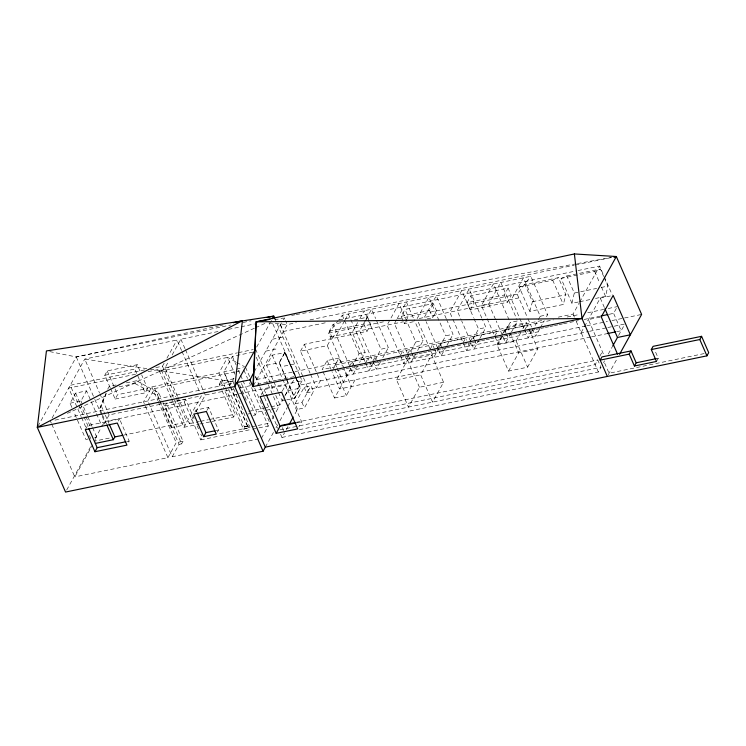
<?xml version="1.0" encoding="UTF-8"?>
<svg xmlns="http://www.w3.org/2000/svg" width="746" height="746" viewBox="0 0 746 746"><rect width="100%" height="100%" fill="white"/><g stroke="black" fill="none" stroke-linecap="round" stroke-linejoin="round"><path stroke-width="0.56" stroke-dasharray="3.73 2.8" d="M571.949 303.305L574.289 293.038L566.82 275.964L561.076 278.417L571.949 303.305L578.672 301.916M595.467 298.447L605.547 296.358L607.878 286.091L604.148 277.559M529.837 311.38L532.42 301.701L524.96 284.618L519.216 287.079L529.837 311.38L563.305 304.461L565.897 294.773L558.437 277.699L524.96 284.618M102.006 413.816L99.74 408.631L106.016 393.273M99.74 408.631L106.296 393.571M37.86 426.376L76.278 356.961L218.513 325.946M52.08 418.086L84.736 359.087L176.979 340.008L181.576 350.536M71.924 407.493L70.059 403.222L75.644 393.123L86.527 390.876L101.894 426.05M70.059 403.222L80.941 400.975L86.527 390.876M110.203 387.687L104.776 375.285L107.2 370.911L137.227 364.701L141.292 374.007M85.305 429.677L87.543 425.63L119.537 419.01L129.17 441.063L127.491 444.103M107.694 389.179L109.233 386.409L116.059 384.992M110.65 388.722L115.164 399.054L117.588 394.681L147.615 388.47L141.74 375.042M66.664 490.047L90.611 446.779M95.068 438.732L101.186 427.672M101.745 426.665L104.533 421.63L302.046 380.786L300.19 376.543M51.8 424.25L74.805 476.899L92.523 444.896M92.579 427.626L96.766 437.212L94.611 441.119L111.48 437.632M104.048 424.064L109.121 414.897L201.364 395.828L186.854 422.05L123.939 435.058M104.776 375.285L134.812 369.074L137.227 364.701M119.08 386.829L135.017 383.528L136.546 380.758L158.702 392.806L161.873 400.061M118.418 421.033L119.537 419.01M147.615 388.47L145.19 392.844L134.812 369.074M171.076 397.795L159.569 371.461L160.931 369.009L185.316 424.819L183.954 427.281L171.533 398.849M155.811 367.61L162.469 366.23L164.139 363.209M166.936 358.164L176.979 340.008M235.717 361.866L227.567 357.399L218.942 372.981L151.811 386.866L143.53 401.833L167.915 457.652L74.805 476.899M177.464 396.247L165.043 367.815L168.866 360.905M172.139 354.984L180.877 339.206L218.205 331.485M234.869 371.974L154.674 388.554L147.82 400.947L172.205 456.757L260.307 438.536M159.43 400.761L157.164 395.576L158.702 392.806M172.205 456.757L179.059 444.374L181.595 443.851L165.053 405.973L166.479 403.4L185.679 399.427L194.874 420.464M165.053 405.973L184.253 402.01L185.679 399.427M159.886 401.805L171.216 427.738L172.746 424.959L162.33 401.106M167.915 457.652L176.196 442.676L183.022 441.268L166.479 403.4M194.939 412.053L196.058 410.03L208.61 407.428L218.485 430.041L217.366 432.065M177.93 397.301L189.428 423.625L193.251 416.725M195.984 411.792L205.262 395.016L233.545 389.17M181.595 443.851L183.022 441.268M252.819 352.177L232.37 356.411L223.744 371.993L229.759 385.766M219.24 384.283L220.816 381.439L234.468 378.614L232.892 381.458L219.24 384.283L221.543 389.561M206.931 410.468L208.61 407.428M229.386 386.223L233.862 378.138M184.253 402.01L200.795 439.879L202.222 437.296L200.842 434.144M256.624 347.123L270.276 322.468M254.265 371.76L282.631 320.771M283.172 319.792L284.263 317.824L285.112 319.754M212.134 421.453L233.545 417.023L235.121 414.179L224.509 389.888M253.463 385.57L287.219 324.585L296.33 322.701M278.034 391.408L266.62 365.279L272.206 355.18L284.972 352.476L295.481 376.516M261.259 394.625L264.065 389.552L285.597 385.095L301.636 421.798L298.829 426.871M266.62 365.279L279.34 362.649L284.972 352.476M244.399 426.871L249.35 426.227L244.399 426.871L243.327 428.801L217.776 434.079M225.385 387.724L243.485 429.146L248.455 427.85L223.912 371.685L235.279 369.335M249.201 425.873L248.297 427.495L250.572 427.029M253.286 415.419L255.207 415.018L256.755 412.23L264.709 410.58M243.485 429.146L248.455 427.85M300.47 351.189L304.275 344.307L331.103 338.759L327.298 345.64L300.47 351.189L310.056 373.14M282.23 391.184L285.597 385.095M278.491 392.452L282.147 400.816L284.375 396.779M284.935 395.762L287.732 390.717L300.284 388.125L295.714 377.672M261.436 438.303L268.299 425.919L249.434 382.745M272.15 418.963L273.838 415.904M276.095 411.829L278.342 407.764L267.758 383.537M271.022 406.756L279.918 404.919L283.191 398.998M285.382 395.054L295.211 377.29M354.266 319.922L367.629 317.153L370.818 324.445L367.004 331.327L332.474 338.47L329.294 331.177L333.098 324.296L340.903 322.682M265.306 447.162L273.745 431.915M275.992 427.85L277.68 424.8M279.936 420.735L287.247 407.521M287.807 406.505L302.046 380.786M295.938 377.56L300.498 388.013L294.698 398.224L286.473 379.406M286.706 399.875L294.875 398.187L300.498 388.013M297.505 409.358L295.062 403.763L304.191 387.258L311.082 385.831L313.525 391.426L304.396 407.931L297.505 409.358L293.57 416.473M332.474 338.47L336.287 331.588L333.098 324.296M344.54 320.892L336.381 335.635L353.175 374.091L357.362 366.538M345.081 319.903L348.345 314.01L365.148 352.466L359.581 362.509M280.589 434.284L281.969 437.426L284.562 432.736M286.25 429.687L287.937 426.637M304.191 387.258L306.634 392.853L308.536 389.412L588.501 331.522M295.062 403.763L301.953 402.336L311.082 385.831M338.945 358.099L327.13 360.542L322.123 369.587L333.938 367.144L338.945 358.099L342.461 366.146M357.651 322.533L352.215 332.362L369.009 370.809L380.982 349.184L388.368 347.664L376.105 319.596M359.833 318.598L364.179 310.737L367.815 319.046M332.502 370.65L335.7 364.869L553.495 319.829M365.577 320.015L359.6 330.832L376.394 369.289L380.581 361.735M366.127 319.036L371.564 309.208L375.648 318.561M329.294 331.177L363.824 324.044L364.906 322.076M365.456 321.088L367.629 317.153M349.706 366.146L352.215 361.605L368.058 358.332L371.527 366.277M323.037 371.695L334.544 398.019L351.273 367.787M351.832 366.79L359.059 353.725L365.148 352.466M334.544 398.019L346.358 395.576L355.096 379.789M365.54 362.873L368.058 358.332M372.832 361.129L375.341 356.588L376.236 358.63M396.602 319.698L394.429 323.633L411.223 362.08L415.41 354.527M397.142 318.71L406.393 302.009L413.657 318.635M413.452 321.722L404.388 323.605L401.199 316.313L405.013 309.431L433.342 303.566L436.522 310.858L432.717 317.74L427.048 318.915M382.801 357.707L388.368 347.664M404.388 323.605L405.47 321.638M406.02 320.649L408.193 316.714L405.013 309.431M400.276 355.45L402.793 350.918L403.679 352.951M401.199 316.313L429.528 310.457L433.342 303.566M407.661 353.93L410.179 349.389L411.512 352.448M408.025 356.056L403.847 363.61L387.043 325.153L399.007 303.529L415.811 341.985L410.244 352.037M443.562 382.26L419.448 387.249L408.444 407.111L396.536 379.845L407.53 359.982L431.654 354.993L443.562 382.26L432.568 402.131L420.66 374.856L431.654 354.993M417.629 350.508L423.196 340.456L414.114 319.67M430.162 349.277L432.671 344.736L434.004 347.795M437.641 347.981L440.159 343.44L465.635 338.171L466.502 340.157M439.012 347.869L433.724 357.427L418.292 322.113M439.571 346.862L445.688 335.803L453.074 334.283L446.714 319.726M467.015 302.699L470.829 295.817L508.091 288.105L511.28 295.397L507.467 302.279L470.204 309.991L467.015 302.699L504.287 294.996L508.091 288.105M446.397 346.34L441.11 355.907L426.143 321.666M446.957 345.333L453.074 334.283M470.204 309.991L474.008 303.109L470.829 295.817M502.431 336.53L498.244 344.083L481.394 305.515L493.367 283.89L510.217 322.459L504.65 332.511M463.117 342.712L465.635 338.171M481.394 305.515L488.779 303.986L500.752 282.361L517.146 319.894M470.493 341.164L473.011 336.623L497.293 331.606L498.16 333.593M470.763 343.085L466.586 350.639L449.782 312.182L461.755 290.558L473.561 317.582M472.992 339.057L478.55 329.014L485.935 327.485L482.298 319.167M479.258 339.542L473.971 349.109L461.765 321.172M479.818 338.535L485.935 327.485M494.775 336.148L497.293 331.606M502.161 334.618L504.669 330.077L527.291 325.396L528.597 328.38M529.017 328.967L537.717 348.895L527.599 367.172L508.53 371.116L497.069 344.904L501.564 336.782M503.811 332.716L507.187 326.617L526.266 322.673L528.55 327.923M510.926 332.996L505.629 342.563L496.183 320.939M511.486 331.989L517.603 320.939L510.217 322.459M497.069 344.904L516.148 340.959L520.643 332.837M522.89 328.772L526.266 322.673M524.783 329.937L527.291 325.396M508.53 371.116L518.647 352.839L537.717 348.895M532.43 330.329L528.252 337.882L511.458 299.426L523.422 277.801L540.225 316.257L534.658 326.31M539.815 328.8L535.637 336.353L532.001 328.044M540.374 327.792L544.272 320.761M546.492 316.742L547.601 314.728L530.807 276.281L342.265 315.269L338.861 319.745M558.269 317.143L573.059 314.085L579.148 303.081M579.698 302.083L599.625 266.07L603.822 275.675M581.153 332.613L583.932 327.597M584.482 326.589L600.26 298.083L611.002 295.864M609.062 314.308L613.613 313.367L616.811 307.585M281.969 437.426L598.357 372.002L600.959 367.302L597.751 359.964L595.149 364.663L298.111 426.087M599.803 356.252L602.376 351.608M603.523 362.668L604.549 360.803M608.279 354.07L612.065 347.235M618.537 335.541L623.861 325.909M608.195 374.837L617.362 358.276M656.489 361.437L658.261 358.239L654.802 350.312M347.095 375.35L328.66 333.164L338.18 320.64M398 318.822L517.211 294.176L530.807 276.281M67.382 413.359L71.625 411.428M72.688 410.953L254.554 328.147M255.598 327.671L265.063 323.363M519.216 287.079L552.693 280.151L558.437 277.699M561.076 278.417L594.674 271.469L600.418 269.017L603.682 276.486M219.65 325.694L223.063 324.958M49.74 351.599L76.278 356.961L230.654 325.032M243.14 322.459L251.085 320.808M228.388 329.378L254.405 323.997M274.593 319.82L283.191 318.048M309.991 319.875L574.187 265.24M575.325 264.998L611.767 257.463M283.238 331.504L326.636 322.524M339.141 319.941L576.882 270.779M578.019 270.546L599.625 266.07M566.82 275.964L600.418 269.017M272.467 339.243L285.196 336.614M144.64 369.913L70.217 385.309L78.507 404.267M328.66 333.164L384.404 321.638M165.043 367.815L237.405 352.849M238.534 352.616L253.267 349.566M135.567 374.25L68.688 388.079L81.109 416.52M148.034 371.676L160.931 369.009M159.569 371.461L227.567 357.399L234.925 374.25M330.291 336.894L403.427 321.768M518.834 297.906L416.921 318.98L428.894 297.356L445.688 335.803M265.893 351.124L278.622 348.494M126.307 382.875L136.546 380.758M532.42 301.701L565.897 294.773M574.289 293.038L596.679 288.413M601.164 287.48L607.878 286.091M236.417 369.102L243.233 367.685M235.997 371.741L241.648 370.575M579.791 301.682L589.872 299.603M115.164 399.054L145.442 392.797M284.198 366.109L296.927 363.479M415.811 341.985L423.196 340.456M540.225 316.257L547.601 314.728M54.962 420.147L233.666 383.192M256.661 379.518L543.48 320.202M567.174 317.003L579.717 314.402M587.699 312.751L603.663 309.45M608.223 308.508L617.343 306.625M240.333 387.771L250.507 385.663M257.295 384.255L267.478 382.157M268.607 381.924L272.001 381.215M273.129 380.982L276.524 380.283M277.652 380.05L295.752 376.31L271.367 320.491M337.332 370.501L340.558 369.829M341.631 369.606L343.775 369.167L351.366 386.531M346.06 368.692L354.024 367.051M355.161 366.808L358.584 366.109M359.721 365.866L363.134 365.167M364.272 364.925L367.685 364.225M368.832 363.983L372.245 363.283M373.382 363.041L376.795 362.342M377.933 362.099L381.355 361.4M382.493 361.157L385.906 360.458M387.043 360.215L390.456 359.516M391.594 359.274L395.016 358.574M396.154 358.332L399.567 357.632M400.705 357.39L404.127 356.691M405.264 356.448L408.677 355.749M409.815 355.506L413.228 354.807M414.366 354.564L417.788 353.865M418.926 353.623L422.339 352.923M423.476 352.681L426.889 351.981M428.036 351.739L431.449 351.04M432.587 350.797L436 350.098M437.137 349.855L440.56 349.156M441.697 348.914L445.11 348.214M446.248 347.972L449.661 347.272M450.798 347.03L466.744 343.738M467.882 343.505L471.295 342.796M472.432 342.563L475.855 341.855M476.992 341.621L480.405 340.913M481.543 340.68L484.956 339.971M486.094 339.738L489.516 339.029M490.654 338.796L494.066 338.087M495.204 337.854L498.626 337.145M499.764 336.912L503.177 336.204M504.315 335.97L507.728 335.262M508.865 335.029L512.288 334.32M513.425 334.087L516.838 333.378M517.976 333.145L521.389 332.436M522.536 332.203L525.949 331.494M527.086 331.261L530.499 330.553M531.637 330.319L535.059 329.611M536.197 329.378L539.61 328.669M540.747 328.436L544.16 327.727M545.298 327.494L548.72 326.785M549.858 326.552L553.271 325.843M554.409 325.61L557.831 324.902M558.968 324.669L562.381 323.96M563.519 323.727L578.318 320.659M584.015 319.484L601.09 315.959M600.185 317.125L588.37 319.568L604.204 355.805M349.604 370.809L538.146 331.821M585.787 325.983L299.622 385.16L296.181 377.29M586.925 325.75L607.44 321.507M611.99 320.566L623.395 318.206M624.533 317.973L641.625 314.439M589.638 331.28L606.712 327.755M607.85 327.522L624.934 323.988M306.634 392.853L313.525 391.426M88.065 439.012L85.893 439.469L73.779 411.755M94.593 437.669L96.766 437.212M282.147 400.816L285.569 400.108M590.459 337.08L339.551 388.974L331.97 371.611M591.597 336.847L607.542 333.555M616.644 331.672L621.204 330.73L613.613 313.367M396.536 379.845L420.66 374.856M189.428 423.625L195.004 422.478M196.114 422.245L199.462 421.555M200.571 421.322L208.376 419.709M209.486 419.476L235.121 414.179M248.772 411.354L263.235 408.37M264.345 408.137L269.903 406.99M171.216 427.738L185.316 424.819M183.954 427.281L198.604 424.25M199.732 424.017L211.006 421.686M248.148 414.002L251.001 413.415M265.846 410.347L270.388 409.405M271.525 409.172L278.342 407.764M126.969 441.52L129.17 441.063M216.209 430.507L218.485 430.041M251.71 426.796L269.893 423.038M200.795 439.879L251.421 429.407M252.549 429.174L268.299 425.919M296.134 422.339L597.751 359.964M297.104 422.74L301.636 421.798M279.899 429.855L296.973 426.32M299.342 429.677L600.959 367.302M656.06 358.695L658.261 358.239M704.168 353.576L609.081 373.233L603.738 360.999M291.63 315.409L295.062 314.784M296.199 314.579L576.313 263.776M577.451 263.571L611.748 257.351M268.83 322.953L287.219 324.585L285.531 320.724M146.85 368.627L84.736 359.087L99.46 392.788M150.291 369.158L233.675 381.971M135.017 383.528L157.164 395.576M236.696 362.397L244.529 366.687M604.288 276.747L612.214 294.884M594.674 271.469L599.663 282.883M601.472 287.024L605.547 296.358M600.26 298.083L604.447 307.66M573.059 314.085L574.401 317.171M576.201 321.293L598.357 372.002M552.693 280.151L563.305 304.461M517.211 294.176L527.469 317.647M527.916 318.691L531.553 327M529.026 329.368L530.77 333.341M504.287 294.996L507.467 302.279M516.148 340.959L527.599 367.172M507.187 326.617L509.481 331.867M509.938 332.912L518.647 352.839M504.669 330.077L505.975 333.061M506.413 334.049L508.147 338.022M488.779 303.986L495.726 319.885M499.895 337.565L500.762 339.551M481.851 318.132L469.131 289.028L457.167 310.653L461.308 320.127M474.008 318.617L478.55 329.014M473.011 336.623L474.307 339.607M474.745 340.596L476.48 344.568M468.227 344.111L469.094 346.097M446.267 318.691L436.27 295.826L424.306 317.451L425.686 320.612M429.528 310.457L432.717 317.74M440.159 343.44L443.618 351.366M434.452 348.811L436.233 352.895M411.96 353.464L413.741 357.548M407.53 359.982L419.448 387.249M405.46 357.036L406.356 359.068M368.272 320.09L380.982 349.184M363.824 324.044L367.004 331.327M376.683 359.647L378.912 364.747M342.265 315.269L344.074 319.428M344.531 320.463L359.059 353.725M352.215 361.605L353.52 364.58M353.958 365.577L355.693 369.55M327.298 345.64L336.586 366.911M337.033 367.927L343.281 382.232M334.851 369.251L346.358 395.576M327.13 360.542L331.084 369.596M304.275 344.307L320.267 380.889L316.453 387.78L310.513 374.184M280.459 324.706L283.405 331.466M280.282 324.743L303.016 376.777M303.482 377.83L308.536 389.412M274.715 318.234L299.724 375.49M295.304 376.553L284.795 352.513L279.172 362.677L286.016 378.362M295.761 377.597L300.321 388.051M284.758 352.578L295.267 376.618M301.953 402.336L304.396 407.931M279.34 362.649L286.194 378.325M286.65 379.369L294.875 398.187M272.206 355.18L282.249 378.175M282.706 379.22L287.732 390.717M255.533 349.1L273.941 391.221M275.778 395.436L279.918 404.919M256.26 357.213L267.301 382.484M282.277 427.486L283.648 430.638M264.065 389.552L265.893 393.739M255.57 376.581L256.838 379.481M255.402 376.618L259.431 385.841M259.888 386.894L264.028 396.378M264.494 397.422L278.295 429.034M245.509 367.219L249.649 376.693M254.712 388.284L269.427 421.984M243.914 370.1L247.588 378.53M232.37 356.411L236.044 364.831M238.347 370.1L240.184 374.315M240.65 375.369L242.487 379.583M242.944 380.628L256.755 412.23M241.415 383.463L255.207 415.018M239.531 384.787L247.355 402.691M232.892 381.458L234.272 384.628M230.225 386.829L248.278 428.157M218.942 372.981L224.928 386.67M220.816 381.439L224.042 388.834M222.01 390.615L233.545 417.023M180.877 339.206L185.017 348.68M185.484 349.734L205.262 395.016M182.043 351.59L199.527 391.613M196.058 410.03L196.953 412.081M197.168 425.724L198.548 428.885M162.469 366.23L175.814 396.769M176.27 397.823L186.854 422.05M154.674 388.554L179.059 444.374M151.811 386.866L157.788 400.555M158.255 401.609L176.196 442.676M107.2 370.911L117.588 394.681M99.917 393.841L109.121 414.897M101.279 405.861L104.897 414.142M105.354 415.177L108.972 423.467M102.454 414.851L106.529 424.166M76.278 356.961L94.341 398.308M94.798 399.371L101.754 415.27M102.211 416.333L104.533 421.63M80.941 400.975L87.459 415.895M87.925 416.967L92.112 426.553M75.644 393.123L79.841 402.719M80.307 403.782L85.426 415.513M85.893 416.576L90.546 427.234M78.964 405.32L83.561 415.848M84.028 416.902L88.625 427.43M81.566 417.564L86.172 428.101M89.389 435.468L90.77 438.629M50.42 421.089L51.343 423.196M233.507 388.302L249.35 426.227M228.714 389.3L244.548 427.216"/><path stroke-width="1.12" d="M253.276 386.745L256.186 321.834L574.383 253.948L616.327 256.521L641.625 314.439L619.544 354.331M614.042 256.941L616.327 256.521L582.011 318.523L252.903 386.587L256.186 321.834L269.903 319.344M233.311 322.72L242.413 320.733L234.813 386.54L263.068 451.209L65.555 492.052L37.3 427.383L46.429 350.928L273.791 316.118L274.715 318.234M94.938 451.731L126.932 445.11L117.299 423.057L85.305 429.677L94.938 451.731L97.176 447.684L125.86 441.753M95.32 443.432L113.317 439.711L114.856 436.932L122.801 435.291M203.695 436.68L216.247 434.088L206.372 411.475L193.82 414.077L203.695 436.68L205.933 432.633L215.062 430.74M255.533 349.1L234.813 386.54L37.3 427.383L242.413 320.733M272.337 318.738L273.791 316.118L266.975 317.526M263.068 451.209L265.306 447.162L237.051 382.493L249.947 379.826L253.715 372.758M276.169 433.351L297.701 428.903L281.671 392.2L260.13 396.648L276.169 433.351L280.095 426.255L295.966 422.973M289.066 424.605L293.001 417.49M612.606 346.256L617.474 337.472L630.351 334.805L613.147 295.416L601.257 316.901L617.539 354.154M629.223 354.117L630.995 350.918L636.189 362.798L634.417 366.006L629.223 354.117L600.185 360.122L601.957 356.924L630.995 350.918M634.417 366.006L656.489 361.437L651.305 349.557L653.076 346.349L701.576 336.325L708.7 352.634L706.928 355.842L265.306 447.162M651.305 349.557L699.804 339.523L701.576 336.325M614.051 256.997L616.327 256.521M601.09 315.959L607.925 314.542M607.542 333.555L615.506 331.905M281.354 425.397L294.996 422.572M636.189 362.798L656.06 358.695M256.186 321.834L582.011 318.523L607.309 376.441M699.804 339.523L706.928 355.842M604.913 308.723L617.474 337.472M266.35 394.793L280.095 426.255M249.947 379.826L252.903 386.587M197.41 413.107L205.933 432.633M109.42 424.502L114.856 436.932M106.986 425.211L113.317 439.711M88.923 428.782L97.176 447.684M574.383 253.948L582.011 318.523"/></g></svg>
